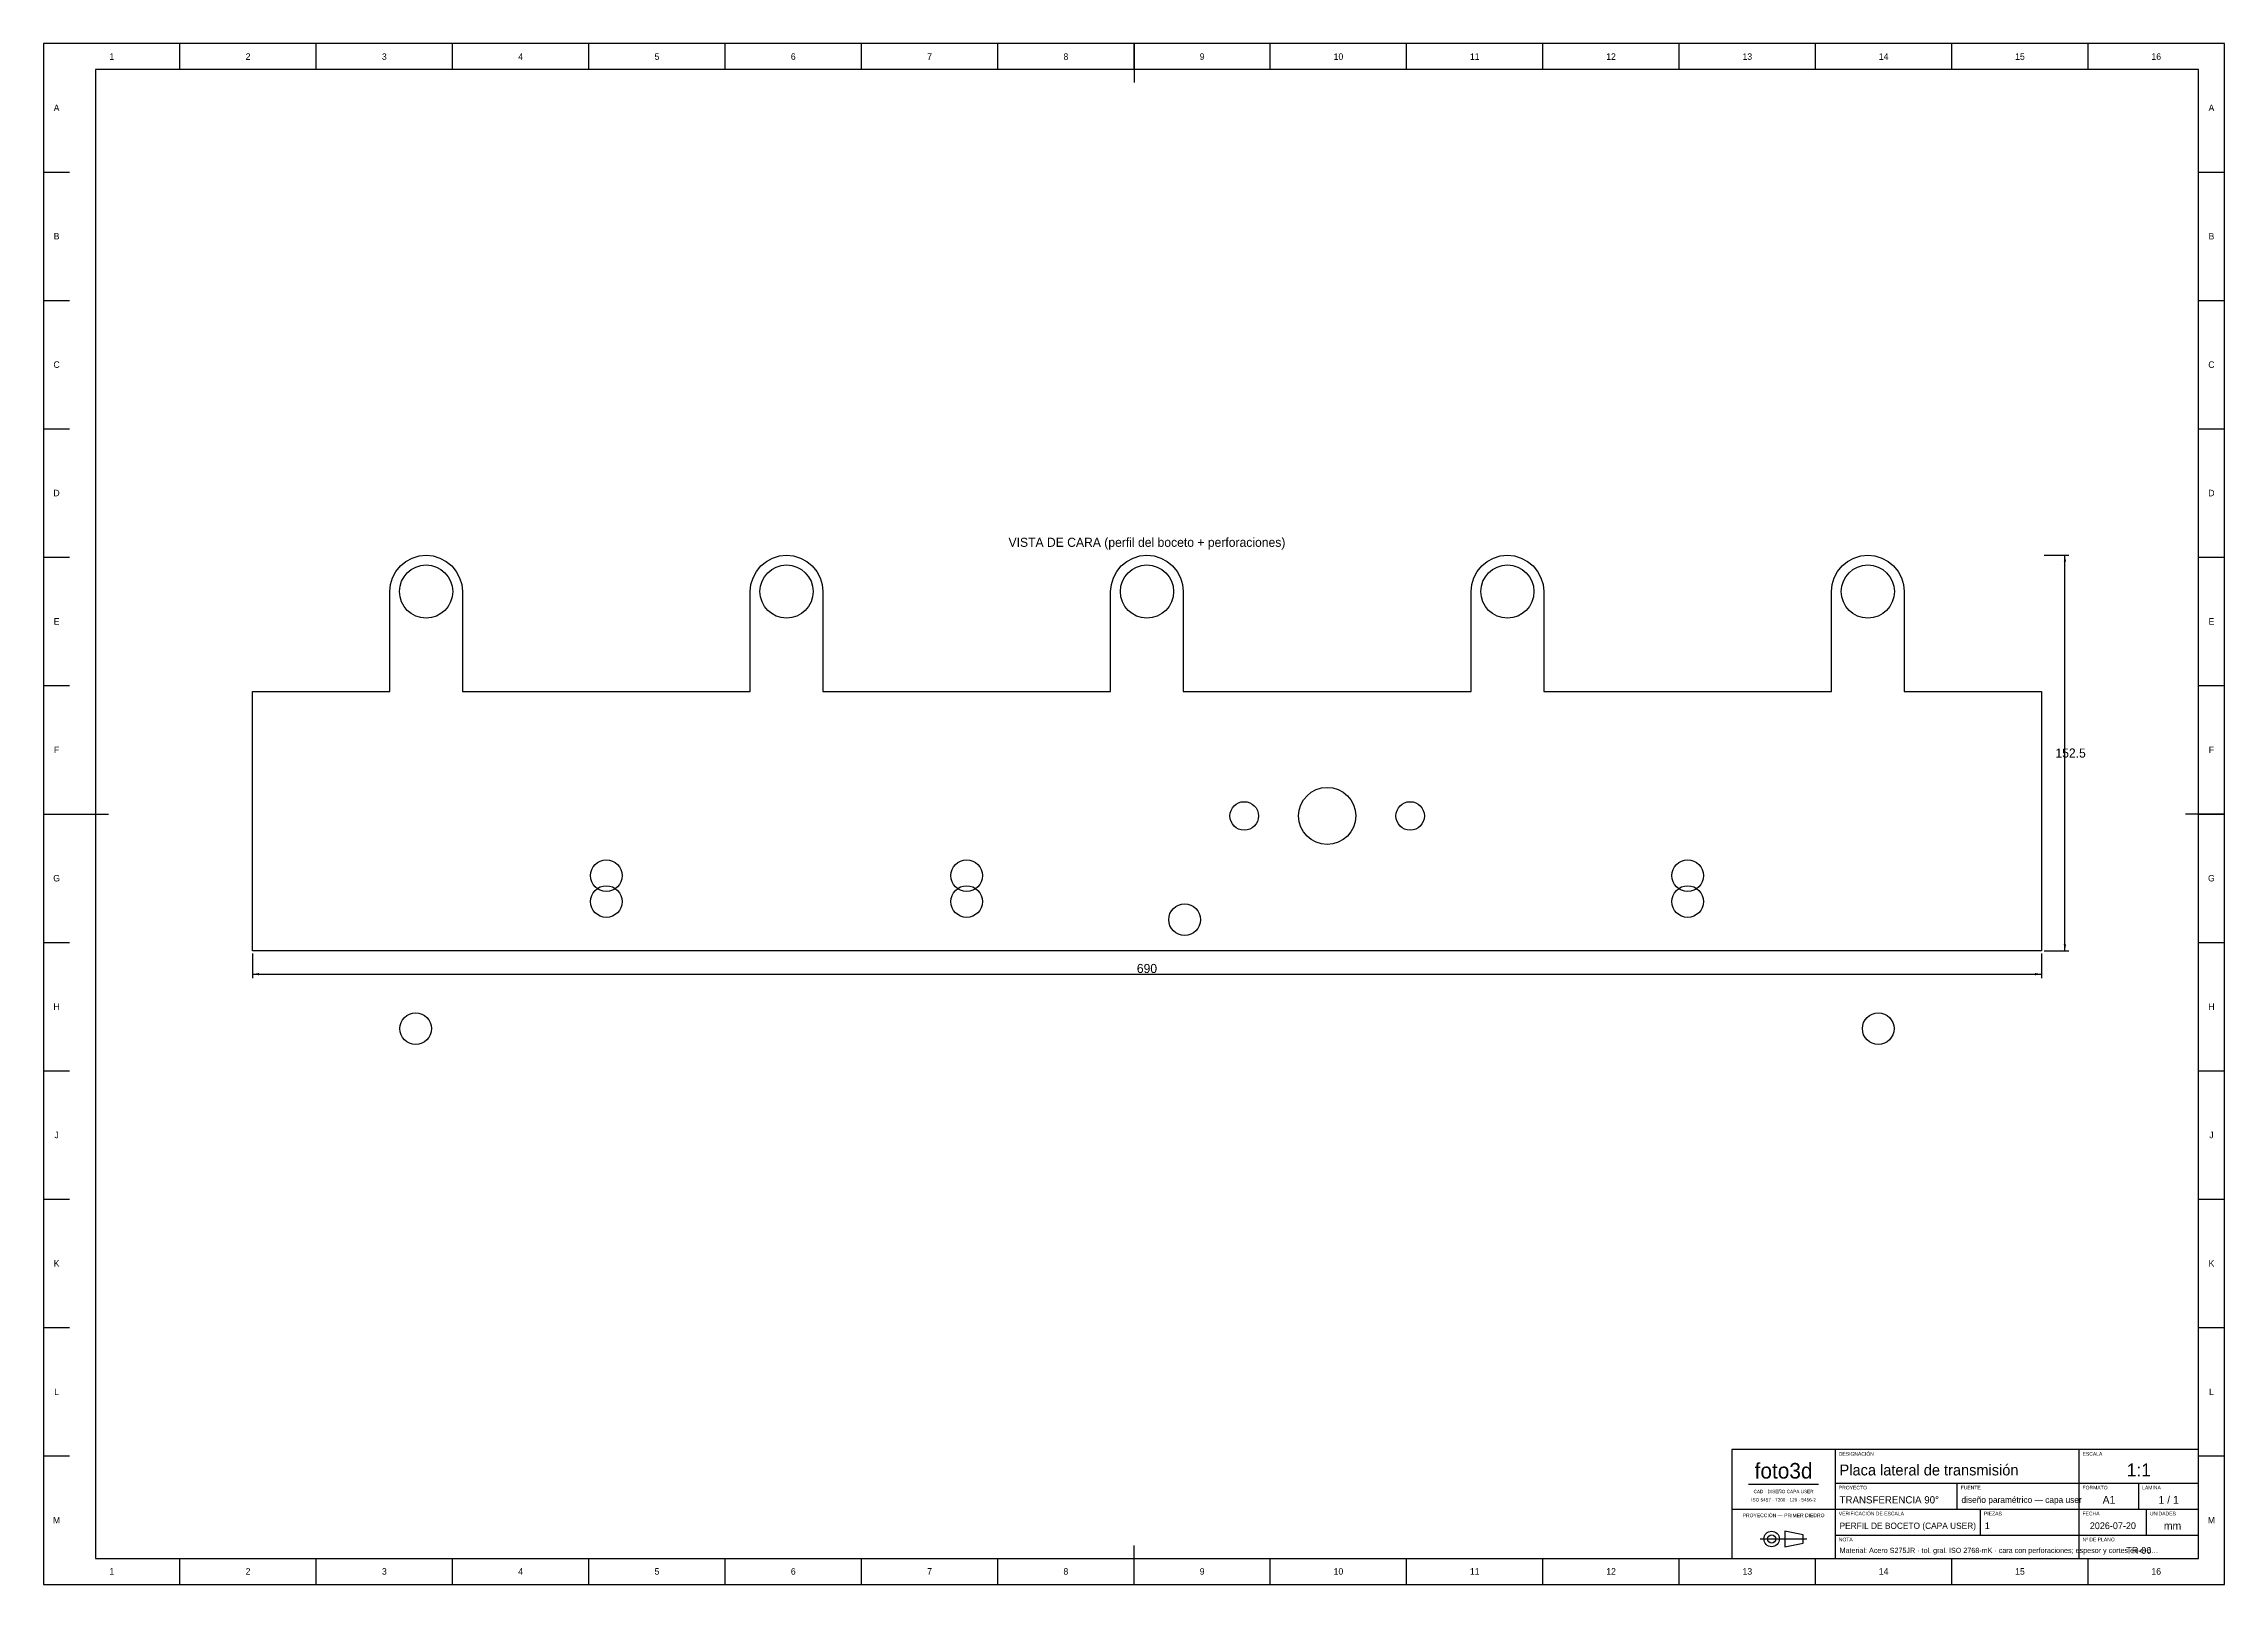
# Model space of a CAD drawing. Extents: x 0 to 841, y 0 to 594.
import ezdxf
from ezdxf.enums import TextEntityAlignment as Align

# ---------------------------------------------------------------- set-up
doc = ezdxf.new("R2010")
doc.units = 0
for name, color, linetype in [('COTAS', 7, 'CONTINUOUS'), ('FINA', 7, 'CONTINUOUS'), ('NORMA', 7, 'CONTINUOUS'), ('TEXTO', 7, 'CONTINUOUS'), ('VISIBLE', 7, 'CONTINUOUS')]:
    doc.layers.add(name, color=color, linetype=linetype)

msp = doc.modelspace()

# ---------------------------------------------------------------- linework, layer by layer
at = {"layer": 'COTAS'}
for p, q in [((771.5, 396.75), (781, 396.75)), ((779.5, 244.25), (779.5, 396.75)), ((771.5, 244.25), (781, 244.25)), ((80.5, 243.25), (80.5, 233.75)), ((770.5, 243.25), (770.5, 233.75)), ((80.5, 235.25), (770.5, 235.25))]:
    msp.add_line(p, q, dxfattribs=at)
for points in [[(779.5, 396.75), (779.95, 394.25), (779.05, 394.25)], [(779.5, 244.25), (779.95, 246.75), (779.05, 246.75)], [(80.5, 235.25), (83, 235.7), (83, 234.8)], [(770.5, 235.25), (768, 235.7), (768, 234.8)]]:
    msp.add_solid(points, dxfattribs=at)
at = {"layer": 'FINA'}
for p, q in [((841, 594), (0, 594)), ((0, 594), (0, 0)), ((52.5625, 584), (52.5625, 594)), ((105.125, 584), (105.125, 594)), ((157.6875, 584), (157.6875, 594)), ((210.25, 584), (210.25, 594)), ((262.8125, 584), (262.8125, 594)), ((315.375, 584), (315.375, 594)), ((367.9375, 584), (367.9375, 594)), ((420.5, 584), (420.5, 594)), ((473.0625, 584), (473.0625, 594)), ((525.625, 584), (525.625, 594)), ((578.1875, 584), (578.1875, 594)), ((630.75, 584), (630.75, 594)), ((683.3125, 584), (683.3125, 594)), ((735.875, 584), (735.875, 594)), ((788.4375, 584), (788.4375, 594)), ((841, 0), (841, 594)), ((0, 544.5), (10, 544.5)), ((831, 544.5), (841, 544.5)), ((0, 495), (10, 495)), ((831, 495), (841, 495)), ((0, 445.5), (10, 445.5)), ((831, 445.5), (841, 445.5)), ((0, 396), (10, 396)), ((831, 396), (841, 396)), ((0, 346.5), (10, 346.5)), ((831, 346.5), (841, 346.5)), ((0, 297), (10, 297)), ((831, 297), (841, 297)), ((0, 247.5), (10, 247.5)), ((831, 247.5), (841, 247.5)), ((0, 198), (10, 198)), ((831, 198), (841, 198)), ((0, 148.5), (10, 148.5)), ((831, 148.5), (841, 148.5)), ((0, 99), (10, 99)), ((831, 99), (841, 99)), ((0, 49.5), (10, 49.5)), ((831, 49.5), (841, 49.5)), ((657.5, 38.6), (684.5, 38.6)), ((691, 39), (785, 39)), ((738, 29), (738, 39)), ((785, 39), (831, 39)), ((808, 29), (808, 39)), ((651, 29), (691, 29)), ((691, 29), (785, 29)), ((747, 19), (747, 29)), ((785, 29), (831, 29)), ((811, 19), (811, 29)), ((662.03, 17.5), (679.97, 17.5)), ((691, 19), (785, 19)), ((785, 19), (831, 19)), ((52.5625, 0), (52.5625, 10)), ((105.125, 0), (105.125, 10)), ((157.6875, 0), (157.6875, 10)), ((210.25, 0), (210.25, 10)), ((262.8125, 0), (262.8125, 10)), ((315.375, 0), (315.375, 10)), ((367.9375, 0), (367.9375, 10)), ((420.5, 0), (420.5, 10)), ((473.0625, 0), (473.0625, 10)), ((525.625, 0), (525.625, 10)), ((578.1875, 0), (578.1875, 10)), ((630.75, 0), (630.75, 10)), ((683.3125, 0), (683.3125, 10)), ((735.875, 0), (735.875, 10)), ((788.4375, 0), (788.4375, 10)), ((0, 0), (841, 0))]:
    msp.add_line(p, q, dxfattribs=at)
at = {"layer": 'NORMA'}
for p, q in [((420.5, 594), (420.5, 579)), ((831, 584), (20, 584)), ((20, 584), (20, 10)), ((831, 10), (831, 584)), ((0, 297), (25, 297)), ((841, 297), (826, 297)), ((831, 52), (651, 52)), ((651, 52), (651, 10)), ((691, 10), (691, 52)), ((785, 10), (785, 52)), ((831, 10), (831, 52)), ((20, 10), (831, 10)), ((420.5, 0), (420.5, 15)), ((651, 10), (831, 10))]:
    msp.add_line(p, q, dxfattribs=at)
at = {"layer": 'TEXTO'}
for p, q in [((678.59, 19.11), (671.46, 20.49)), ((671.46, 20.49), (671.46, 14.51)), ((678.59, 15.89), (678.59, 19.11)), ((671.46, 14.51), (678.59, 15.89))]:
    msp.add_line(p, q, dxfattribs=at)
for radius in [2.99, 1.61]:
    msp.add_circle((666.4, 17.5), radius, dxfattribs=at)
at = {"layer": 'VISIBLE'}
for p, q in [((139.72, 394.39), (142.14, 395.68)), ((142.14, 395.68), (144.77, 396.48)), ((144.77, 396.48), (147.5, 396.75)), ((147.5, 396.75), (150.23, 396.48)), ((150.23, 396.48), (152.86, 395.68)), ((152.86, 395.68), (155.28, 394.39)), ((278.72, 394.39), (281.14, 395.68)), ((281.14, 395.68), (283.77, 396.48)), ((283.77, 396.48), (286.5, 396.75)), ((286.5, 396.75), (289.23, 396.48)), ((289.23, 396.48), (291.86, 395.68)), ((291.86, 395.68), (294.28, 394.39)), ((417.72, 394.39), (420.14, 395.68)), ((420.14, 395.68), (422.77, 396.48)), ((422.77, 396.48), (425.5, 396.75)), ((425.5, 396.75), (428.23, 396.48)), ((428.23, 396.48), (430.86, 395.68)), ((430.86, 395.68), (433.28, 394.39)), ((556.72, 394.39), (559.14, 395.68)), ((559.14, 395.68), (561.77, 396.48)), ((561.77, 396.48), (564.5, 396.75)), ((564.5, 396.75), (567.23, 396.48)), ((567.23, 396.48), (569.86, 395.68)), ((569.86, 395.68), (572.28, 394.39)), ((695.72, 394.39), (698.14, 395.68)), ((698.14, 395.68), (700.77, 396.48)), ((700.77, 396.48), (703.5, 396.75)), ((703.5, 396.75), (706.23, 396.48)), ((706.23, 396.48), (708.86, 395.68)), ((708.86, 395.68), (711.28, 394.39)), ((133.77, 385.48), (134.57, 388.11)), ((134.57, 388.11), (135.86, 390.53)), ((135.86, 390.53), (137.6, 392.65)), ((137.6, 392.65), (139.72, 394.39)), ((155.28, 394.39), (157.4, 392.65)), ((157.4, 392.65), (159.14, 390.53)), ((159.14, 390.53), (160.43, 388.11)), ((160.43, 388.11), (161.23, 385.48)), ((272.77, 385.48), (273.57, 388.11)), ((273.57, 388.11), (274.86, 390.53)), ((274.86, 390.53), (276.6, 392.65)), ((276.6, 392.65), (278.72, 394.39)), ((294.28, 394.39), (296.4, 392.65)), ((296.4, 392.65), (298.14, 390.53)), ((298.14, 390.53), (299.43, 388.11)), ((299.43, 388.11), (300.23, 385.48)), ((411.77, 385.48), (412.57, 388.11)), ((412.57, 388.11), (413.86, 390.53)), ((413.86, 390.53), (415.6, 392.65)), ((415.6, 392.65), (417.72, 394.39)), ((433.28, 394.39), (435.4, 392.65)), ((435.4, 392.65), (437.14, 390.53)), ((437.14, 390.53), (438.43, 388.11)), ((438.43, 388.11), (439.23, 385.48)), ((550.77, 385.48), (551.57, 388.11)), ((551.57, 388.11), (552.86, 390.53)), ((552.86, 390.53), (554.6, 392.65)), ((554.6, 392.65), (556.72, 394.39)), ((572.28, 394.39), (574.4, 392.65)), ((574.4, 392.65), (576.14, 390.53)), ((576.14, 390.53), (577.43, 388.11)), ((577.43, 388.11), (578.23, 385.48)), ((689.77, 385.48), (690.57, 388.11)), ((690.57, 388.11), (691.86, 390.53)), ((691.86, 390.53), (693.6, 392.65)), ((693.6, 392.65), (695.72, 394.39)), ((711.28, 394.39), (713.4, 392.65)), ((713.4, 392.65), (715.14, 390.53)), ((715.14, 390.53), (716.43, 388.11)), ((716.43, 388.11), (717.23, 385.48)), ((133.5, 382.75), (133.77, 385.48)), ((133.5, 344.25), (133.5, 382.75)), ((161.23, 385.48), (161.5, 382.75)), ((161.5, 382.75), (161.5, 344.25)), ((272.5, 382.75), (272.77, 385.48)), ((272.5, 344.25), (272.5, 382.75)), ((300.23, 385.48), (300.5, 382.75)), ((300.5, 382.75), (300.5, 344.25)), ((411.5, 382.75), (411.77, 385.48)), ((411.5, 344.25), (411.5, 382.75)), ((439.23, 385.48), (439.5, 382.75)), ((439.5, 382.75), (439.5, 344.25)), ((550.5, 382.75), (550.77, 385.48)), ((550.5, 344.25), (550.5, 382.75)), ((578.23, 385.48), (578.5, 382.75)), ((578.5, 382.75), (578.5, 344.25)), ((689.5, 382.75), (689.77, 385.48)), ((689.5, 344.25), (689.5, 382.75)), ((717.23, 385.48), (717.5, 382.75)), ((717.5, 382.75), (717.5, 344.25)), ((80.5, 244.25), (80.5, 344.25)), ((80.5, 344.25), (133.5, 344.25)), ((161.5, 344.25), (272.5, 344.25)), ((300.5, 344.25), (411.5, 344.25)), ((439.5, 344.25), (550.5, 344.25)), ((578.5, 344.25), (689.5, 344.25)), ((717.5, 344.25), (770.5, 344.25)), ((770.5, 344.25), (770.5, 244.25)), ((770.5, 244.25), (80.5, 244.25))]:
    msp.add_line(p, q, dxfattribs=at)
for centre, radius in [((147.5, 382.75), 10.25), ((286.5, 382.75), 10.25), ((425.5, 382.75), 10.25), ((564.5, 382.75), 10.25), ((703.5, 382.75), 10.25), ((495, 296.25), 11), ((463, 296.25), 5.5), ((527, 296.25), 5.5), ((217, 273.25), 6.1), ((356, 273.25), 6.1), ((634, 273.25), 6.1), ((217, 263.25), 6.1), ((356, 263.25), 6.1), ((634, 263.25), 6.1), ((440, 256.25), 6.1), ((143.5, 214.25), 6.1), ((707.5, 214.25), 6.1)]:
    msp.add_circle(centre, radius, dxfattribs=at)

# ---------------------------------------------------------------- texts
at = {"layer": 'COTAS'}
for s, p in [('152.5', (781.7, 320.5)), ('690', (425.5, 237.45))]:
    msp.add_text(s, height=3.5, dxfattribs=at).set_placement(p, align=Align.MIDDLE_CENTER)
at = {"layer": 'TEXTO'}
for s, height, p in [('1', 2.5, (26.2813, 589)), ('2', 2.5, (78.8438, 589)), ('3', 2.5, (131.4063, 589)), ('4', 2.5, (183.9688, 589)), ('5', 2.5, (236.5313, 589)), ('6', 2.5, (289.0938, 589)), ('7', 2.5, (341.6563, 589)), ('8', 2.5, (394.2188, 589)), ('9', 2.5, (446.7813, 589)), ('10', 2.5, (499.3438, 589)), ('11', 2.5, (551.9063, 589)), ('12', 2.5, (604.4688, 589)), ('13', 2.5, (657.0313, 589)), ('14', 2.5, (709.5938, 589)), ('15', 2.5, (762.1563, 589)), ('16', 2.5, (814.7188, 589)), ('A', 2.5, (5, 569.25)), ('A', 2.5, (836, 569.25)), ('B', 2.5, (5, 519.75)), ('B', 2.5, (836, 519.75)), ('C', 2.5, (5, 470.25)), ('C', 2.5, (836, 470.25)), ('D', 2.5, (5, 420.75)), ('D', 2.5, (836, 420.75)), ('VISTA DE CARA (perfil del boceto + perforaciones)', 3.5, (425.5, 401.75)), ('E', 2.5, (5, 371.25)), ('E', 2.5, (836, 371.25)), ('F', 2.5, (5, 321.75)), ('F', 2.5, (836, 321.75)), ('G', 2.5, (5, 272.25)), ('G', 2.5, (836, 272.25)), ('H', 2.5, (5, 222.75)), ('H', 2.5, (836, 222.75)), ('J', 2.5, (5, 173.25)), ('J', 2.5, (836, 173.25)), ('K', 2.5, (5, 123.75)), ('K', 2.5, (836, 123.75)), ('L', 2.5, (5, 74.25)), ('L', 2.5, (836, 74.25)), ('foto3d', 6, (671, 43.8)), ('1:1', 5, (808, 44.1)), ('CAD · DISEÑO CAPA USER', 1.3, (671, 35.8)), ('A1', 3, (796.5, 32.6)), ('1 / 1', 3, (819.5, 32.6)), ('M', 2.5, (5, 24.75)), ('PROYECCIÓN — PRIMER DIEDRO', 1.4, (671, 26.6)), ('ISO 5457 · 7200 · 129 · 5456-2', 1.3, (671, 32.6)), ('M', 2.5, (836, 24.75)), ('2026-07-20', 2.6, (798, 22.6)), ('mm', 3, (821, 22.6)), ('TR-06', 2.6, (808, 13.1)), ('1', 2.5, (26.2813, 5)), ('2', 2.5, (78.8438, 5)), ('3', 2.5, (131.4063, 5)), ('4', 2.5, (183.9688, 5)), ('5', 2.5, (236.5313, 5)), ('6', 2.5, (289.0938, 5)), ('7', 2.5, (341.6563, 5)), ('8', 2.5, (394.2188, 5)), ('9', 2.5, (446.7813, 5)), ('10', 2.5, (499.3438, 5)), ('11', 2.5, (551.9063, 5)), ('12', 2.5, (604.4688, 5)), ('13', 2.5, (657.0313, 5)), ('14', 2.5, (709.5938, 5)), ('15', 2.5, (762.1563, 5)), ('16', 2.5, (814.7188, 5))]:
    msp.add_text(s, height=height, dxfattribs=at).set_placement(p, align=Align.MIDDLE_CENTER)
for s, p in [('DESIGNACIÓN', (692.3, 49.6)), ('ESCALA', (786.3, 49.6)), ('PROYECTO', (692.3, 36.6)), ('FUENTE', (739.3, 36.6)), ('FORMATO', (786.3, 36.6)), ('LÁMINA', (809.3, 36.6)), ('VERIFICACIÓN DE ESCALA', (692.3, 26.6)), ('PIEZAS', (748.3, 26.6)), ('FECHA', (786.3, 26.6)), ('UNIDADES', (812.3, 26.6)), ('NOTA', (692.3, 16.6)), ('Nº DE PLANO', (786.3, 16.6))]:
    msp.add_text(s, height=1.4, dxfattribs=at).set_placement(p)
for s, height, p in [('Placa lateral de transmisión', 4.2, (692.6, 44.1)), ('TRANSFERENCIA 90°', 2.8, (692.6, 32.6)), ('diseño paramétrico — capa user', 2.4, (739.6, 32.6)), ('PERFIL DE BOCETO (CAPA USER)', 2.4, (692.6, 22.6)), ('1', 2.6, (748.6, 22.6)), ('Material: Acero S275JR · tol. gral. ISO 2768-mK · cara con perforaciones; espesor y cortes en el J…', 2, (692.6, 13.1))]:
    msp.add_text(s, height=height, dxfattribs=at).set_placement(p, align=Align.MIDDLE_LEFT)

doc.saveas('drawing.dxf')
